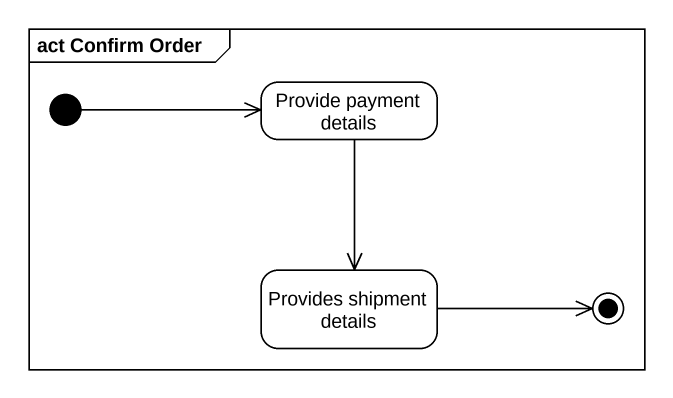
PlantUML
@startuml
mainframe act Confirm Order
hide empty description
state "Provide payment details" as Provide_payment_details
state "Provides shipment details" as Provides_shipment_details
[*] -right-> Provide_payment_details
Provide_payment_details --> Provides_shipment_details
Provides_shipment_details -right-> [*]
@enduml
